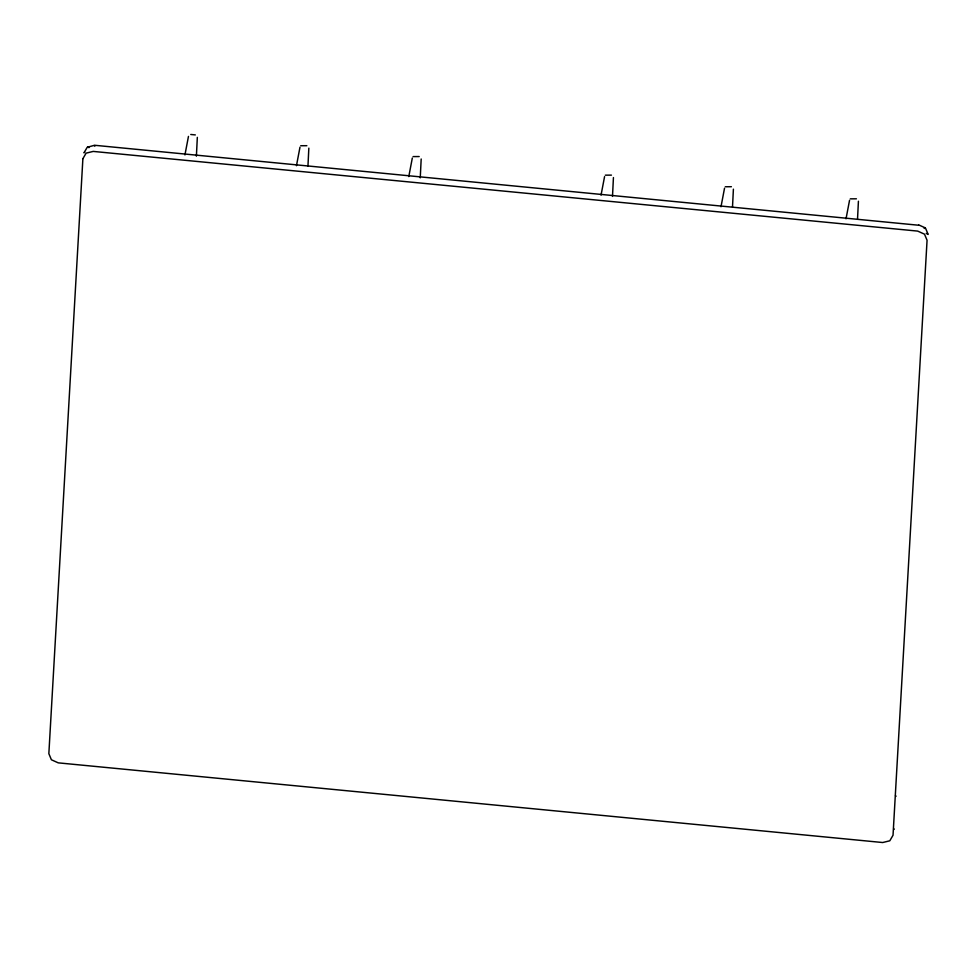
<?xml version="1.0" encoding="UTF-8"?>
<svg xmlns="http://www.w3.org/2000/svg" width="977" height="977" viewBox="0 0 977 977"><rect width="100%" height="100%" fill="white"/><g stroke="black" fill="none" stroke-linecap="round" stroke-linejoin="round"><path stroke-width="1.47" d="M918.759 225.247L94.549 145.268L87.197 147.307L83.973 152.852L84.743 152.18M196.389 156.198L197.33 137.366M307.963 165.968L308.842 148.138M420.244 177.851L421.185 158.995M612.494 196.414L613.434 177.57M732.506 206.99L733.397 189.172M857.55 218.653L858.417 201.25M184.934 154.94L188.463 136.401M296.458 165.711L299.988 147.173M408.789 176.568L412.318 158.03M601.038 195.156L604.568 176.617M721.002 206.745L724.531 188.207M846.021 218.824L849.55 200.285M94.305 145.573L94.842 146.208M924.12 228.362L925.598 228.337L928.15 234.431L926.233 233.405M300.745 145.732L306.851 145.695M413.076 156.589L419.182 156.552M605.325 175.164L611.431 175.127M725.288 186.754L731.394 186.717M850.308 198.844L856.414 198.807M190.771 134.472L195.327 134.911M918.759 224.93L925.256 227.861M87.796 146.929L88.956 147.649M895.53 795.498L895.994 796.389M893.65 828.411L894.114 829.4M82.886 158.689L48.85 753.67L51.402 759.764L58.241 762.854L882.695 842.528L889.803 840.794L893.027 835.25L927.063 240.281L924.511 234.175L917.684 231.097L93.218 151.411L86.11 153.157L82.886 158.689"/></g></svg>
